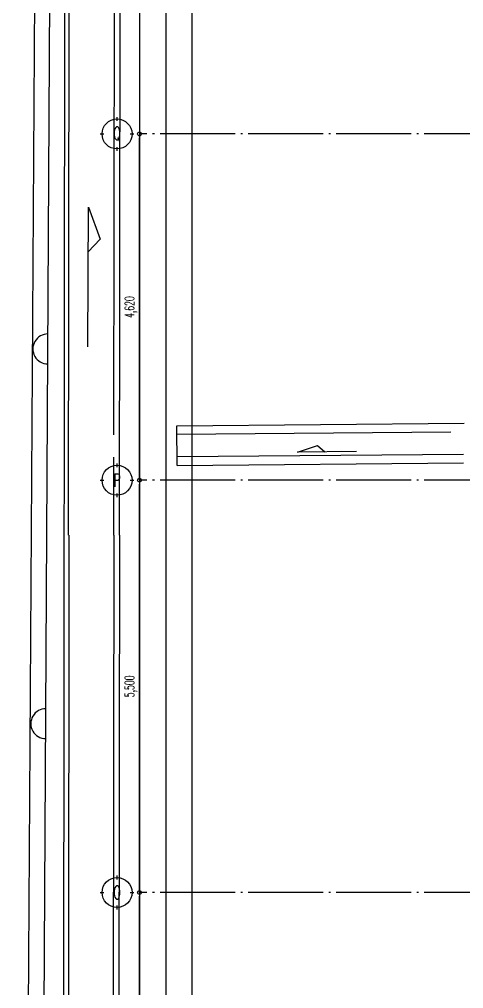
# Model space of a CAD drawing. Header units: millimetres. Extents: x -67913 to 128525, y -54442 to 63422.
# Drawn here: x -6303 to -375, y 21367 to 34299 of the extents above; entities that cross this region are included whole.
import ezdxf
from ezdxf.enums import TextEntityAlignment as Align

# ---------------------------------------------------------------- set-up
doc = ezdxf.new("R2010")
doc.units = ezdxf.units.MM
doc.header["$LTSCALE"] = 500
doc.header["$PDMODE"] = 35
doc.linetypes.add('AXIS', pattern=[2.35, 2, -0.15, 0.05, -0.15])
doc.layers.get('0').update_dxf_attribs({"plot": 0})
for name, color, linetype in [('020KijnSn', 1, 'AXIS'), ('030KijnSp', 8, 'Continuous'), ('040KijunF', 7, 'Continuous'), ('090Gaikou', 5, 'Continuous')]:
    doc.layers.add(name, color=color, linetype=linetype)
doc.layers.add('HOJO', color=211, linetype='Continuous', plot=False)
doc.styles.add('Dim', font='simplex.shx', dxfattribs={"width": 0.6, "bigfont": 'extfont2.shx'})
doc.styles.get("Standard").update_dxf_attribs({"font": 'simplex.shx', "width": 0.7, "bigfont": 'extfont2.shx'})
doc.dimstyles.new('PRO1-50', dxfattribs={"dimscale": 50, "dimtxt": 2.5, "dimasz": 1, "dimexe": 0.5, "dimexo": 0.5, "dimgap": 0.8, "dimtad": 1, "dimdec": 3, "dimdsep": 46, "dimlunit": 6, "dimtxsty": 'Dim', "dimblk": 'ORIGIN', "dimcen": 0, "dimadec": 3, "dimazin": 2, "dimtfac": 1, "dimtdec": 3, "dimtix": 1, "dimtmove": 2, "dimatfit": 3, "dimldrblk": 'ORIGIN', "dimfxl": 0, "dimarcsym": 0})

# ---------------------------------------------------------------- blocks, each defined once
blk = doc.blocks.new('通り芯記号')
at = {"layer": '040KijunF'}
for p, q in [((0, 3.5), (0, 4.5)), ((-4.5, 0), (-3.5, 0)), ((3.5, 0), (4.5, 0)), ((0, -4.5), (0, -3.5))]:
    blk.add_line(p, q, dxfattribs=at)
blk.add_circle((0, 0), 4, dxfattribs=at)
at = {"layer": '040KijunF', "width": 0.6}
blk.add_attdef('通り芯符号', text='', height=3.5, dxfattribs=at).set_placement((0, 0), align=Align.MIDDLE)
blk = doc.blocks.new('_Origin')
at = {"color": 0, "linetype": 'ByBlock', "lineweight": -2}
blk.add_line((0, 0), (-1, 0), dxfattribs=at)
blk.add_circle((0, 0), 0.5, dxfattribs=at)
blk = doc.blocks.new('*D126')
at = {"layer": '030KijnSp', "color": 0, "lineweight": -2, "transparency": 16777216}
blk.add_line((-4700, 17200), (-4700, 22600), dxfattribs=at)
at = {"layer": 'Defpoints', "color": 0, "transparency": 16777216}
for p in [(-4700, 22650), (-4700, 22650), (-4700, 17150)]:
    blk.add_point(p, dxfattribs=at)
at = {"layer": '030KijnSp', "color": 0, "lineweight": -2, "transparency": 16777216, "xscale": 50, "yscale": 50, "zscale": 50}
for p, rotation in [((-4700, 22650), 90), ((-4700, 17150), 270)]:
    blk.add_blockref('_Origin', p, dxfattribs=dict(at, rotation=rotation))
at = {"layer": '030KijnSp', "color": 0, "transparency": 16777216, "insert": (-4814, 19900), "char_height": 125, "attachment_point": 5, "rotation": 90, "style": 'Dim'}
blk.add_mtext('5,500', dxfattribs=at)
blk = doc.blocks.new('*D127')
at = {"layer": '030KijnSp', "color": 0, "lineweight": -2, "transparency": 16777216}
blk.add_line((-4700, 22700), (-4700, 28100), dxfattribs=at)
at = {"layer": 'Defpoints', "color": 0, "transparency": 16777216}
for p in [(-4700, 28150), (-4700, 28150), (-4700, 22650)]:
    blk.add_point(p, dxfattribs=at)
at = {"layer": '030KijnSp', "color": 0, "lineweight": -2, "transparency": 16777216, "xscale": 50, "yscale": 50, "zscale": 50}
for p, rotation in [((-4700, 28150), 90), ((-4700, 22650), 270)]:
    blk.add_blockref('_Origin', p, dxfattribs=dict(at, rotation=rotation))
at = {"layer": '030KijnSp', "color": 0, "transparency": 16777216, "insert": (-4814, 25400), "char_height": 125, "attachment_point": 5, "rotation": 90, "style": 'Dim'}
blk.add_mtext('5,500', dxfattribs=at)
blk = doc.blocks.new('*D128')
at = {"layer": '030KijnSp', "color": 0, "lineweight": -2, "transparency": 16777216}
blk.add_line((-4700, 28200), (-4700, 32720), dxfattribs=at)
at = {"layer": 'Defpoints', "color": 0, "transparency": 16777216}
for p in [(-4700, 32770), (-4700, 32770), (-4700, 28150)]:
    blk.add_point(p, dxfattribs=at)
at = {"layer": '030KijnSp', "color": 0, "lineweight": -2, "transparency": 16777216, "xscale": 50, "yscale": 50, "zscale": 50}
for p, rotation in [((-4700, 32770), 90), ((-4700, 28150), 270)]:
    blk.add_blockref('_Origin', p, dxfattribs=dict(at, rotation=rotation))
at = {"layer": '030KijnSp', "color": 0, "transparency": 16777216, "insert": (-4814, 30460), "char_height": 125, "attachment_point": 5, "rotation": 90, "style": 'Dim'}
blk.add_mtext('4,620', dxfattribs=at)

msp = doc.modelspace()

# ---------------------------------------------------------------- linework, layer by layer
at = {"layer": '020KijnSn'}
for p, q in [((37700, 32770), (-4700, 32770)), ((37700, 28150), (-4700, 28150)), ((37700, 22650), (-4700, 22650))]:
    msp.add_line(p, q, dxfattribs=at)
at = {"layer": '090Gaikou'}
for p, q in [((-6302.9082, 588.4333), (-5931.3103, 62269.3808)), ((-6053.8176, 5693.9708), (-5891.8546, 35667.7181)), ((-5700.0752, 35658.3385), (-5740.1985, -4645.0473)), ((-5646.8205, 27419.5705), (-5636.0752, 35658.2748)), ((-5036.107, 35633.4531), (-5045.0769, 28756.0435)), ((-4961.1071, 35633.3552), (-4971.821, 27418.6902)), ((-5389.8586, 29927.9967), (-5382.7449, 31795.5645)), ((-5382.7449, 31795.5645), (-5225.5571, 31364.9765)), ((-5225.5571, 31364.9765), (-5385.0304, 31195.5661)), ((-4201.6587, 28878.232), (-368.9859, 28910.8789)), ((-4197.1443, 28348.2512), (-4201.6587, 28878.232)), ((-4200.6791, 28763.2361), (-546.6705, 28794.3612)), ((-2589.7773, 28525.6187), (-2322.6194, 28613.8669)), ((-2322.6194, 28613.8669), (-2227.1038, 28528.4218)), ((-5045.4682, 28456.0293), (-5046.821, 27418.788)), ((-375, 28495.8126), (-4198.1238, 28463.247)), ((-1805.2342, 28531.6823), (-2589.7773, 28525.6187)), ((-4197.1443, 28348.2512), (-375, 28380.8084)), ((-5642.8207, 27419.3886), (-5676.1953, -4645.111)), ((-5042.821, 27418.7641), (-5076.1957, -4645.793)), ((-4968.7533, 27418.6867), (-5018.9162, -16712.6932))]:
    msp.add_line(p, q, dxfattribs=at)
for centre in [(-5923.0085, 29902.233), (-5950.0253, 24902.306)]:
    msp.add_arc(centre, 200.0001, 89.69040594, 269.69040594, dxfattribs=at)
at = {"layer": 'HOJO'}
for points in [[(-4700, -23200), (37700, -23200), (37700, 37470), (-4700, 37470)], [(-4350, -22850), (37350, -22850), (37350, 37120), (-4350, 37120)], [(-4000, -22500), (37000, -22500), (37000, 36770), (-4000, 36770)]]:
    msp.add_lwpolyline(points, close=True, dxfattribs=at)

# ---------------------------------------------------------------- block references
at = {"layer": '040KijunF', "xscale": 50, "yscale": 50, "zscale": 50}
for p, values in [((-5000, 32770), {'通り芯符号': 'Q'}), ((-5000, 28150), {'通り芯符号': 'P'}), ((-5000, 22650), {'通り芯符号': 'O'})]:
    msp.add_blockref('通り芯記号', p, dxfattribs=at).add_auto_attribs(values)

# ---------------------------------------------------------------- dimensions: what is measured, and where the dimension line sits
at = {"layer": '030KijnSp'}
for base, p1, p2, picture, middle in [((-4700, 32770), (-4700, 28150), (-4700, 32770), '*D128', (-4814.4048, 30460)), ((-4700, 28150), (-4700, 22650), (-4700, 28150), '*D127', (-4814.4048, 25400)), ((-4700, 22650), (-4700, 17150), (-4700, 22650), '*D126', (-4814.4048, 19900))]:
    dim = msp.add_linear_dim(base=base, p1=p1, p2=p2, angle=90, dimstyle='PRO1-50', dxfattribs=at)
    dim.commit()
    dim.dimension.update_dxf_attribs({"geometry": picture, "text_midpoint": middle})

doc.saveas('drawing.dxf')
